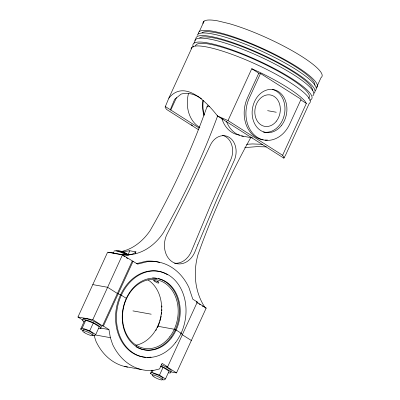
<?xml version="1.0" encoding="UTF-8"?>
<svg xmlns="http://www.w3.org/2000/svg" width="400" height="400" viewBox="0 0 400 400"><rect width="100%" height="100%" fill="white"/><g stroke="black" fill="none" stroke-linecap="round" stroke-linejoin="round"><path stroke-width="0.6" d="M192.225 47.055L168.815 98.19L165.105 107.15L166.555 109.42L198.575 129.77M217.565 116.025L283.855 158.155L284.06 157.54L282.61 155.275L228.015 120.58L217.565 116.025C207.455 102.91 184.515 78.475 168.815 98.19M194.005 43.165L195.785 39.28M199.345 31.5L204.095 21.13M176.47 97.64L170.795 110.03L170.77 108.56L174.615 99.385L181.11 94.1C187.52 92.175 194.08 94.135 199.645 97.47M83.085 320.27L77.955 317.01L107.63 252.185L122.465 254.88L137.615 264.11L148.035 261.515A59.515 47.115 -79.7 0 1 188.895 287.485L192.78 299.17L197.305 302.045L167.625 366.865L166.755 366.71L176.505 372.905L206.18 308.085L196.43 301.885L197.305 302.045M112.93 253.575L113.28 252.94M83.16 330.725L80.67 329.14L84.23 321.36L85.775 320.285L93.3 323.005L99.28 326.805L95.715 334.585L94.175 335.665L92.435 335.035M80.67 329.14L82.215 328.06L85.775 320.285M77.955 317.01L92.79 319.7L122.465 254.88M95.715 334.585L89.735 330.785L93.3 323.005M127.79 255.18L129.815 250.765L135.92 251.875L135.165 253.53M92.79 319.7L102.54 325.895L132.215 261.075M102.54 325.895L103.41 326.055L133.09 261.235M228.015 120.58L251.76 68.72L259.905 72.41A65.32 12.24 24.6 0 1 304.75 100.915L306.35 103.415L282.61 155.275M260.515 73.495L249.24 98.125A29.54 23.385 -79.7 0 0 257.445 137.405A29.54 23.385 -79.7 0 0 289.805 123.91L301.085 99.275L260.515 73.495L258.77 73.18L247.495 97.81A29.54 23.385 -79.7 0 0 263.155 139.875M152.925 375.06L150.435 373.475L151.96 370.145M150.435 373.475L151.975 372.4L152.995 370.175M163.06 367.345L169.04 371.145L165.48 378.925L159.5 375.125L163.06 367.345L160.745 366.505M135.92 251.875C130.075 257.345 120.3 254.03 113.16 253.065M283.855 158.155L285.76 154.685L309.17 103.555A65.32 12.24 24.6 0 0 257.13 64.79A65.32 12.24 24.6 0 0 191.1 48.89M165.48 378.925L163.935 380L162.2 379.37M136.445 263.65L146.29 261.2A59.515 47.115 -79.7 0 1 159.76 262.465M121.625 251.56L127.575 249.685L131.265 247.96A56.175 44.47 -79.7 0 0 150.27 230.355L154.62 222.685A651.045 515.4 -79.7 0 0 207.295 105.925L209.675 106.36M122.5 251.78L129.815 250.765M246.58 144.295L252.55 143.935L262.355 144.33M113.955 252.575L108.505 252.345M244.735 147.59L256.83 146.655L266.345 146.865M121.595 254.72C129.41 255.705 137.405 253.975 144.35 250.335A56.175 44.47 -79.7 0 0 163.36 232.73L167.71 225.065A651.045 515.4 -79.7 0 0 217.73 115.625M114.155 253.445L116.26 253.825M267.575 110.665L276.3 112.25M241.535 135.925L252.495 137.915M92.795 284.595L107.625 287.29L117.38 293.485L121.33 295.21L126.315 298.375M206.18 308.085L205.31 307.925C200.215 300.57 197.175 291.935 195.92 283.11A56.175 44.47 -79.7 0 1 197.97 254.725L201.015 246.23A651.045 515.4 -79.7 0 1 251.005 137.165M132.905 310.885L151.23 314.21M157.7 326.24L174.275 329.25L175.275 329.885M175.005 329.835L176.145 330.045L181.13 333.21M100.335 328.005L108.93 329.565L110.365 337.675L112.625 344.475A59.515 47.115 -79.7 0 0 153.485 370.445L159.55 368.935L162.105 363.36L167.625 366.865M95.015 334.89L110.365 337.675M170.57 371.83L176.505 372.905M124.62 366.48L141.2 369.49M82.215 328.06L89.735 330.785M151.975 372.4L159.5 375.125M251.76 68.72L258.77 73.18M300.84 99.915L306.35 103.415M165.305 106.54L199.24 128.105M123.63 256.02L124.65 256.665M126.18 257.64L127.71 258.61M197.15 302.74L198.17 303.39M199.19 304.04L200.21 304.685M202.25 305.98L203.27 306.63M180.7 333.335L182.465 334.455M182.105 334.625L191.345 340.495M103.41 326.055L108.93 329.565M200.13 97.805L201.575 98.81M222.21 118.63L223.06 119.515M93.975 335.23L96.045 341.465A59.515 47.115 -79.7 0 0 127.63 367.095M148.025 279.925A34.835 27.58 -79.7 0 1 160.875 316.185A34.835 27.58 -79.7 0 1 135.825 345.25M158.24 278.645A36.29 28.73 -79.7 0 1 177.11 325.18A36.29 28.73 -79.7 0 1 136.02 346.77M152.49 277.98A36.29 28.73 -79.7 0 1 156.55 278.295M115.865 250.875A8.605 1.61 24.6 0 1 127.925 255.035M83.43 330.14A5.515 1.035 24.6 0 1 88.52 330.875A5.515 1.035 24.6 0 1 92.71 334.345M119.365 251.155A5.285 0.99 24.6 0 1 123.775 252.22A5.285 0.99 24.6 0 1 128.66 255.095M113.96 251.455A10.16 1.905 24.6 0 1 126.87 255.06M117.62 250.935A6.975 1.305 24.6 0 1 128.055 254.71M83.095 318.87A10.16 1.905 24.6 0 1 92.945 320.97A10.16 1.905 24.6 0 1 101.445 327.18M84.05 321.865A10.16 1.905 24.6 0 1 85.945 319.91A10.16 1.905 24.6 0 1 98.445 325.575A10.16 1.905 24.6 0 1 98.73 328.52M152.935 374.07A5.515 1.035 24.6 0 1 158.935 375.52A5.515 1.035 24.6 0 1 162.475 378.68M161.495 364.775A10.16 1.905 24.6 0 1 171.205 371.52M160.905 366.07A10.16 1.905 24.6 0 1 169.83 371.14A10.16 1.905 24.6 0 1 168.495 372.855M158.23 281.605A2.89 0.755 30.9 0 1 157.625 281.37M145.65 357.275A43.545 34.475 -79.7 0 1 117.41 303.55A43.545 34.475 -79.7 0 1 167.645 274.835M151.09 357.105A43.545 34.475 -79.7 0 1 146.865 357.33M204.22 114.855A29.03 22.98 -79.7 0 1 203.28 100.485M207.3 107.17A29.03 22.98 -79.7 0 1 207.295 105.925M239.635 135.055A29.03 22.98 -79.7 0 1 221.845 118.595M161.86 305.895A36.29 28.73 -79.7 0 1 161.9 307.145M161.875 309.56A36.29 28.73 -79.7 0 1 161.815 310.74M161.67 312.515A36.29 28.73 -79.7 0 1 161.45 314.29M161.165 316.055A36.29 28.73 -79.7 0 1 160.815 317.79M160.68 318.36A36.29 28.73 -79.7 0 1 159.91 321.22M159.545 322.35A36.29 28.73 -79.7 0 1 158.06 326.19M157.82 326.715A36.29 28.73 -79.7 0 1 157.29 327.83M156.435 329.475A36.29 28.73 -79.7 0 1 155.83 330.55M174.535 263.23A20.32 16.09 -79.7 0 0 191.125 251.96L210.395 205.655L230.68 159.945A17.42 13.79 -79.7 0 0 222.505 135.35M272.305 89.42A21.775 17.235 -79.7 0 1 284.395 114.465A21.775 17.235 -79.7 0 1 263.39 132.03M243.33 136.275A29.54 23.385 -79.7 0 1 226.425 121.325M192.49 125.61A29.54 23.385 -79.7 0 1 191.075 124.63M199.905 127.4A29.54 23.385 -79.7 0 1 188.47 93.605M267.46 139.995A29.54 23.385 -79.7 0 1 264.995 140.05M204.02 115.645A29.54 23.385 -79.7 0 1 202.89 100.44M198.225 33.92A65.32 12.24 24.6 0 1 262.96 48.64A65.32 12.24 24.6 0 1 316.29 87.995L321.04 77.625A65.32 12.24 24.6 0 0 295.645 52.725A65.32 12.24 24.6 0 0 229.41 23.69L217.72 20.875A65.32 12.24 24.6 0 0 202.975 23.55M201.945 32.755A62.415 11.695 24.6 0 1 264.465 49.935A62.415 11.695 24.6 0 1 314.735 85.2M195.56 45.965A62.415 11.695 24.6 0 1 259.12 61.6A62.415 11.695 24.6 0 1 308.35 98.41M193.285 47.04A65.32 12.24 24.6 0 1 257.365 60.195A65.32 12.24 24.6 0 1 309.72 100.26M194.775 40.575A65.32 12.24 24.6 0 1 261.99 57.62A65.32 12.24 24.6 0 1 312.73 95.775M199.57 37.94A62.415 11.695 24.6 0 1 262.09 55.12A62.415 11.695 24.6 0 1 312.365 90.385M195.85 39.105A65.32 12.24 24.6 0 1 260.585 53.825A65.32 12.24 24.6 0 1 313.92 93.18M197.15 35.39A65.32 12.24 24.6 0 1 264.365 52.43A65.32 12.24 24.6 0 1 315.105 90.59M197.755 244.84L194.615 252.595A20.32 16.09 -79.7 0 1 172.355 261.88A20.32 16.09 -79.7 0 1 166.71 234.86L188.97 190.455L210.25 145.38A17.42 13.79 -79.7 0 1 229.335 137.42A17.42 13.79 -79.7 0 1 234.17 160.58L217.2 198.63L197.755 244.84M169.775 336.785A34.835 27.58 -79.7 0 0 157.925 280.065A34.835 27.58 -79.7 0 0 123.37 325.305A34.835 27.58 -79.7 0 0 169.775 336.785M84.285 332.555A5.515 1.035 24.6 0 0 92.535 335.545A5.515 1.035 24.6 0 0 85.975 331.375A5.515 1.035 24.6 0 0 84.285 332.555M154.045 376.895A5.515 1.035 24.6 0 0 162.3 379.88A5.515 1.035 24.6 0 0 155.74 375.715A5.515 1.035 24.6 0 0 154.045 376.895M154.57 281.115A2.94 0.77 30.9 0 0 156.38 282.345A2.89 0.755 30.9 0 0 158.845 282.795A2.94 0.77 30.9 0 0 158.105 281.755A2.94 0.325 18.5 0 0 154.175 280.505A2.94 0.325 18.5 0 0 154.57 281.115M175.5 342.63A43.545 34.475 -79.7 0 0 160.69 271.725A43.545 34.475 -79.7 0 0 117.5 328.275A43.545 34.475 -79.7 0 0 175.5 342.63M171.455 337.895A36.29 28.73 -79.7 0 0 159.115 278.805A36.29 28.73 -79.7 0 0 123.12 325.93A36.29 28.73 -79.7 0 0 171.455 337.895M276.475 121.085A15.965 12.64 -79.7 0 0 271.045 95.085A15.965 12.64 -79.7 0 0 255.205 115.82A15.965 12.64 -79.7 0 0 276.475 121.085M281.66 125.23A21.775 17.235 -79.7 0 0 274.255 89.775A21.775 17.235 -79.7 0 0 252.655 118.05A21.775 17.235 -79.7 0 0 281.66 125.23"/></g></svg>
